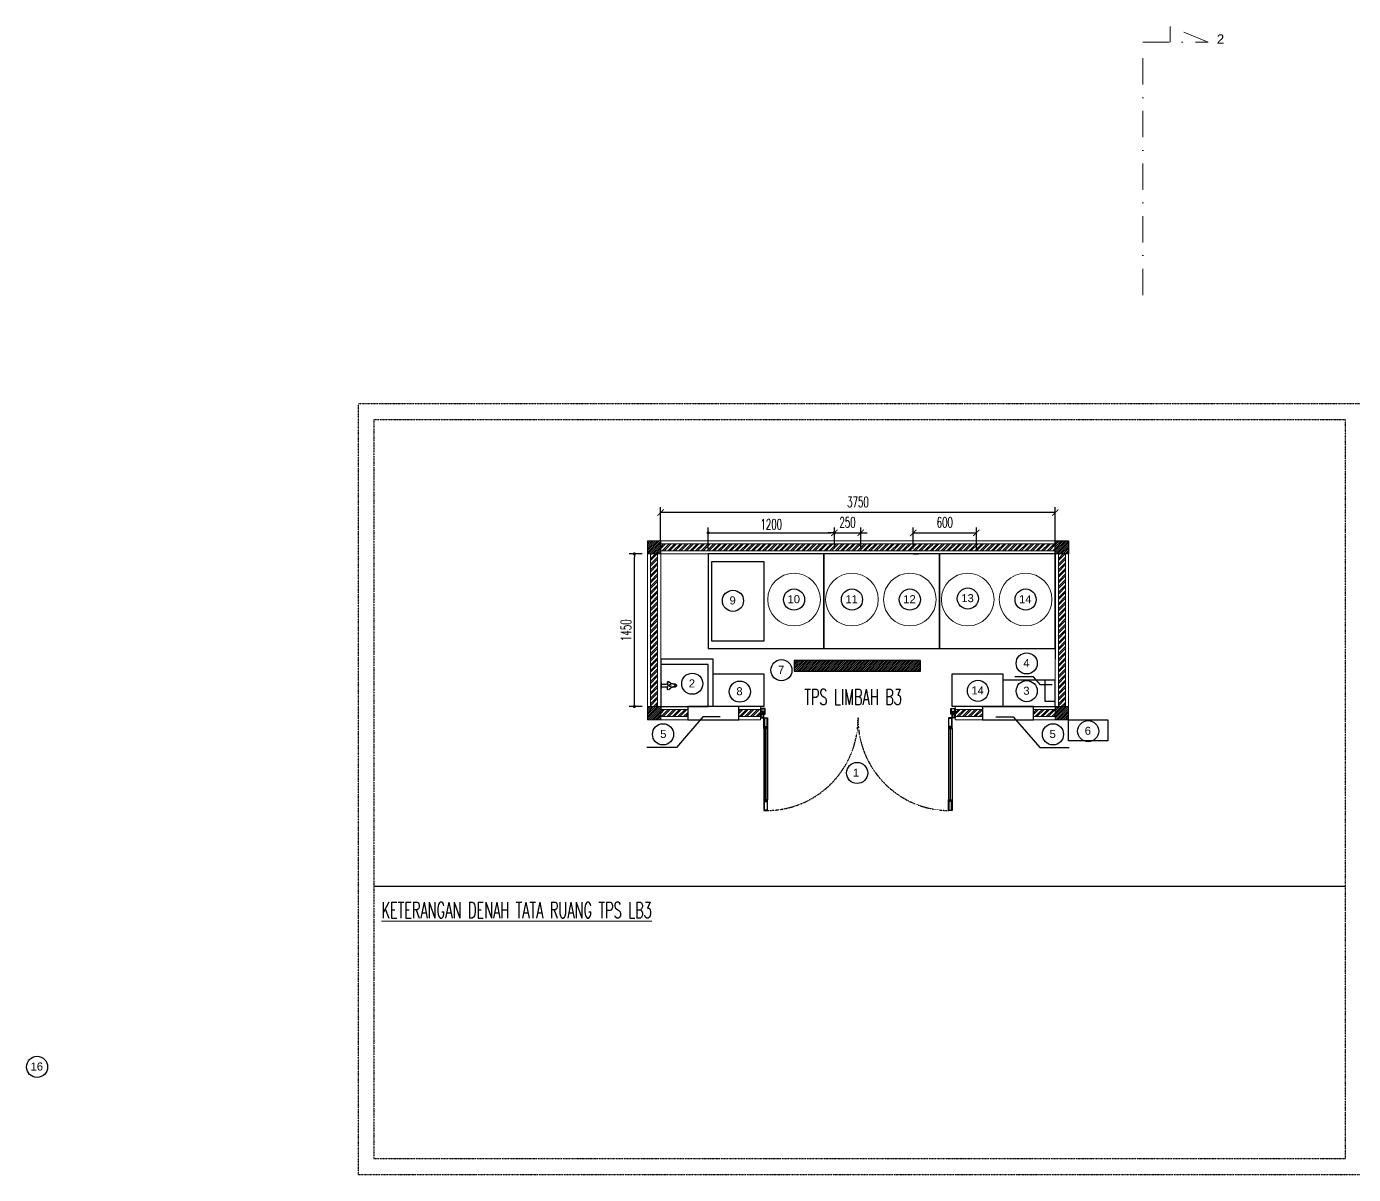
# Model space of a CAD drawing. Header units: millimetres. Extents: x 43312 to 271118, y 7927 to 51490.
# Drawn here: x 229828 to 242438, y 23054 to 33958 of the extents above; entities that cross this region are included whole.
import ezdxf

# ---------------------------------------------------------------- set-up
doc = ezdxf.new("R2010")
doc.units = ezdxf.units.MM
doc.header["$MEASUREMENT"] = 0
doc.linetypes.add('DASHDOT', pattern=[1, 0.5, -0.25, 0, -0.25])
doc.linetypes.add('HIDDEN', pattern=[0.375, 0.25, -0.125])
doc.layers.add('ALM', color=120, linetype='Continuous')
for name, color, linetype, lineweight in [('BENDA', 7, 'Continuous', 30), ('BIDANG', 7, 'Continuous', 13), ('inst ME', 7, 'Continuous', 13)]:
    doc.layers.add(name, color=color, linetype=linetype, lineweight=lineweight)
doc.styles.add('300', font='rs.shx', dxfattribs={"width": 0.6, "height": 100})
doc.styles.get("Standard").update_dxf_attribs({"font": 'arial.ttf'})
doc.dimstyles.new('300', dxfattribs={"dimtxt": 50, "dimasz": 30, "dimexe": 50, "dimexo": 50, "dimgap": 30, "dimtad": 2, "dimdec": 0, "dimzin": 0, "dimtxsty": '300', "dimblk": 'DOT', "dimcen": 0.2, "dimclrd": 1, "dimclre": 1, "dimclrt": 3, "dimadec": 0, "dimazin": 0, "dimtfac": 1, "dimtdec": 0, "dimtix": 1, "dimtmove": 0, "dimatfit": 3, "dimfxl": 1, "dimtolj": 1, "dimtzin": 0, "dimarcsym": 0})
pattern_1 = [(45, (253660.93, -46012.65), (-26.516504, 26.516504), []), (45, (253678.606, -46012.65), (-26.516504, 26.516504), [])]

# ---------------------------------------------------------------- blocks, each defined once
blk = doc.blocks.new('_ArchTick')
at = {"color": 0, "linetype": 'ByBlock', "const_width": 0.15}
blk.add_lwpolyline([(-0.5, -0.5), (0.5, 0.5)], dxfattribs=at)
blk = doc.blocks.new('*D153')
at = {"layer": 'Defpoints', "color": 0, "transparency": 16777216}
for p in [(235854, 29341), (235854, 28949), (239604, 28949)]:
    blk.add_point(p, dxfattribs=at)
at = {"layer": 'inst ME', "color": 1, "lineweight": -2, "transparency": 16777216}
for p, q in [((235854, 28999), (235854, 29391)), ((239604, 28999), (239604, 29391)), ((239604, 29341), (235854, 29341))]:
    blk.add_line(p, q, dxfattribs=at)
at = {"layer": 'inst ME', "color": 1, "lineweight": -2, "transparency": 16777216, "xscale": 60, "yscale": 60, "zscale": 60, "rotation": 180}
blk.add_blockref('_ArchTick', (235854, 29341), dxfattribs=at)
at = {"layer": 'inst ME', "color": 1, "lineweight": -2, "transparency": 16777216, "xscale": 60, "yscale": 60, "zscale": 60}
blk.add_blockref('_ArchTick', (239604, 29341), dxfattribs=at)
at = {"layer": 'inst ME', "color": 3, "transparency": 16777216, "insert": (237729, 29441), "char_height": 100, "attachment_point": 5, "style": '300'}
blk.add_mtext('\\A1;3750', dxfattribs=at)
blk = doc.blocks.new('*D150')
at = {"layer": 'Defpoints', "color": 0, "transparency": 16777216}
for p in [(238854, 29148), (238254, 28949), (238854, 28949)]:
    blk.add_point(p, dxfattribs=at)
at = {"layer": 'inst ME', "color": 1, "lineweight": -2, "transparency": 16777216}
for p, q in [((238254, 28999), (238254, 29198)), ((238254, 29148), (238854, 29148)), ((238854, 28999), (238854, 29198))]:
    blk.add_line(p, q, dxfattribs=at)
at = {"layer": 'inst ME', "color": 1, "lineweight": -2, "transparency": 16777216, "xscale": 60, "yscale": 60, "zscale": 60, "rotation": 180}
blk.add_blockref('_ArchTick', (238254, 29148), dxfattribs=at)
at = {"layer": 'inst ME', "color": 1, "lineweight": -2, "transparency": 16777216, "xscale": 60, "yscale": 60, "zscale": 60}
blk.add_blockref('_ArchTick', (238854, 29148), dxfattribs=at)
at = {"layer": 'inst ME', "color": 3, "transparency": 16777216, "insert": (238554, 29248), "char_height": 100, "attachment_point": 5, "style": '300'}
blk.add_mtext('\\A1;600', dxfattribs=at)
blk = doc.blocks.new('*D151')
at = {"layer": 'Defpoints', "color": 0, "transparency": 16777216}
for p in [(237755, 29148), (237505, 28949), (237755, 28949)]:
    blk.add_point(p, dxfattribs=at)
at = {"layer": 'inst ME', "color": 1, "lineweight": -2, "transparency": 16777216}
for p, q in [((237505, 29148), (237445, 29148)), ((237505, 28999), (237505, 29198)), ((237505, 29148), (237755, 29148)), ((237755, 28999), (237755, 29198)), ((237755, 29148), (237815, 29148))]:
    blk.add_line(p, q, dxfattribs=at)
at = {"layer": 'inst ME', "color": 1, "lineweight": -2, "transparency": 16777216, "xscale": 60, "yscale": 60, "zscale": 60}
blk.add_blockref('_ArchTick', (237505, 29148), dxfattribs=at)
at = {"layer": 'inst ME', "color": 1, "lineweight": -2, "transparency": 16777216, "xscale": 60, "yscale": 60, "zscale": 60, "rotation": 180}
blk.add_blockref('_ArchTick', (237755, 29148), dxfattribs=at)
at = {"layer": 'inst ME', "color": 3, "transparency": 16777216, "insert": (237630, 29248), "char_height": 100, "attachment_point": 5, "style": '300'}
blk.add_mtext('\\A1;250', dxfattribs=at)
blk = doc.blocks.new('_Dot')
at = {"color": 0, "lineweight": -2}
blk.add_line((-0.5, 0), (-1, 0), dxfattribs=at)
at = {"color": 0, "const_width": 0.5}
blk.add_lwpolyline([(-0.25, 0, 1), (0.25, 0, 1)], format="xyb", close=True, dxfattribs=at)
blk = doc.blocks.new('*D152')
at = {"color": 1, "lineweight": -2, "transparency": 16777216}
for p, q in [((236305, 28999), (236305, 29199)), ((236335, 29149), (237475, 29149)), ((237505, 28999), (237505, 29199))]:
    blk.add_line(p, q, dxfattribs=at)
at = {"layer": 'Defpoints', "color": 0, "transparency": 16777216}
for p in [(237505, 29149), (236305, 28949), (237505, 28949)]:
    blk.add_point(p, dxfattribs=at)
at = {"color": 1, "lineweight": -2, "transparency": 16777216, "xscale": 30, "yscale": 30, "zscale": 30, "rotation": 180}
blk.add_blockref('_Dot', (236305, 29149), dxfattribs=at)
at = {"color": 1, "lineweight": -2, "transparency": 16777216, "xscale": 30, "yscale": 30, "zscale": 30}
blk.add_blockref('_Dot', (237505, 29149), dxfattribs=at)
at = {"color": 3, "transparency": 16777216, "insert": (236905, 29229), "char_height": 100, "attachment_point": 5, "style": '300'}
blk.add_mtext('\\A1;1200', dxfattribs=at)
blk = doc.blocks.new('*D149')
at = {"color": 1, "lineweight": -2, "transparency": 16777216}
for p, q in [((235679, 28949), (235554, 28949)), ((235604, 27529), (235604, 28919)), ((235679, 27499), (235554, 27499))]:
    blk.add_line(p, q, dxfattribs=at)
at = {"layer": 'Defpoints', "color": 0, "transparency": 16777216}
for p in [(235604, 28949), (235729, 28949), (235729, 27499)]:
    blk.add_point(p, dxfattribs=at)
at = {"color": 1, "lineweight": -2, "transparency": 16777216, "xscale": 30, "yscale": 30, "zscale": 30}
for p, rotation in [((235604, 28949), 90), ((235604, 27499), 270)]:
    blk.add_blockref('_Dot', p, dxfattribs=dict(at, rotation=rotation))
at = {"color": 3, "transparency": 16777216, "insert": (235524, 28224), "char_height": 100, "attachment_point": 5, "rotation": 90, "style": '300'}
blk.add_mtext('\\A1;1450', dxfattribs=at)

msp = doc.modelspace()

# ---------------------------------------------------------------- hatches: boundary and pattern name
h = msp.add_hatch()
h.set_pattern_fill('ANSI31', color=2, scale=100)
h.paths.add_polyline_path([(238323.7, 27935.5), (237123.7, 27935.5), (237123.7, 27835.5), (238323.7, 27835.5)])
at = {"layer": 'inst ME'}
h = msp.add_hatch(dxfattribs=at)
h.set_pattern_fill('ANSI31', color=129, scale=100, angle=360)
h.set_pattern_definition([(45, (306340.747, -3133.415), (-8.8388348, 8.8388348), [])])
h.paths.add_polyline_path([(235854.4, 29073.6), (235729.4, 29073.6), (235729.4, 28948.6), (235854.4, 28948.6)])
h = msp.add_hatch(dxfattribs=at)
h.set_pattern_fill('ANSI32', color=129, scale=100, angle=360)
h.set_pattern_definition([(45, (173921.57, 918.937), (-26.516504, 26.516504), []), (45, (173939.247, 918.937), (-26.516504, 26.516504), [])])
h.paths.add_polyline_path([(239604.4, 29044.6), (235854.4, 29044.6), (235854.4, 28977.6), (239604.4, 28977.6)])
h = msp.add_hatch(dxfattribs=at)
h.set_pattern_fill('ANSI31', color=129, scale=100, angle=360)
h.set_pattern_definition([(45, (310215.747, -3133.415), (-8.8388348, 8.8388348), [])])
h.paths.add_polyline_path([(239729.4, 29073.6), (239604.4, 29073.6), (239604.4, 28948.6), (239729.4, 28948.6)])
h = msp.add_hatch(dxfattribs=at)
h.set_pattern_fill('ANSI32', color=129, scale=100, angle=360)
h.set_pattern_definition([(45, (306340.747, -3133.415), (-26.516504, 26.516504), []), (45, (306358.425, -3133.415), (-26.516504, 26.516504), [])])
h.paths.add_polyline_path([(235825.4, 28948.6), (235758.4, 28948.6), (235758.4, 27498.6), (235825.4, 27498.6)])
h = msp.add_hatch(dxfattribs=at)
h.set_pattern_fill('ANSI32', color=129, scale=100, angle=360)
h.set_pattern_definition([(45, (310215.747, -3133.415), (-26.516504, 26.516504), []), (45, (310233.425, -3133.415), (-26.516504, 26.516504), [])])
h.paths.add_polyline_path([(239700.4, 28948.6), (239633.4, 28948.6), (239633.4, 27498.6), (239700.4, 27498.6)])
h = msp.add_hatch(dxfattribs=at)
h.set_pattern_fill('ANSI31', color=129, scale=100, angle=360)
h.set_pattern_definition([(45, (306340.747, -4708.415), (-8.8388348, 8.8388348), [])])
h.paths.add_polyline_path([(235854.4, 27498.6), (235729.4, 27498.6), (235729.4, 27373.6), (235854.4, 27373.6)])
h = msp.add_hatch(dxfattribs=at)
h.set_pattern_fill('ANSI31', color=129, scale=100, angle=360)
h.set_pattern_definition([(45, (310215.747, -4708.415), (-8.8388348, 8.8388348), [])])
h.paths.add_polyline_path([(239729.4, 27498.6), (239604.4, 27498.6), (239604.4, 27373.6), (239729.4, 27373.6)])
h = msp.add_hatch(dxfattribs=at)
h.set_pattern_fill('ANSI32', color=129, scale=100, angle=360)
h.set_pattern_definition(pattern_1)
h.paths.add_polyline_path([(236596.6, 27469.6), (236596.6, 27402.6), (236804.3, 27402.6), (236804.3, 27469.6)])
h.paths.add_polyline_path([(236112.3, 27402.6), (236112.3, 27469.6), (235854.4, 27469.6), (235854.4, 27402.6)])
h = msp.add_hatch(dxfattribs=at)
h.set_pattern_fill('ANSI32', color=129, scale=100, angle=360)
h.set_pattern_definition(pattern_1)
h.paths.add_polyline_path([(239396.5, 27469.6), (239396.5, 27402.6), (239604.4, 27402.6), (239604.4, 27469.6)])
h.paths.add_polyline_path([(238912.3, 27402.6), (238912.3, 27469.6), (238654.3, 27469.6), (238654.3, 27402.6)])

# ---------------------------------------------------------------- linework, layer by layer
msp.add_line((239604.4, 28948.6), (239604.4, 27948.6))
at = {"linetype": 'DASHDOT'}
for points in [[(232977.9, 23054.3), (242512.9, 23054.3), (242512.9, 30373.4), (232977.9, 30373.4)], [(233127.9, 23204.3), (242362.9, 23204.3), (242362.9, 30223.4), (233127.9, 30223.4)]]:
    msp.add_lwpolyline(points, close=True, dxfattribs=at)
for points in [[(239604.4, 29073.6), (239729.4, 29073.6), (239729.4, 28948.6), (239604.4, 28948.6)], [(236304, 28048.6), (237404, 28048.6), (237404, 28948.6), (236304, 28948.6)], [(237404.4, 28048.6), (238504.4, 28048.6), (238504.4, 28948.6), (237404.4, 28948.6)], [(238504.4, 28048.6), (239604.4, 28048.6), (239604.4, 28948.6), (238504.4, 28948.6)], [(236336.5, 28873.6), (236336.5, 28123.6), (236836.5, 28123.6), (236836.5, 28873.6)], [(239604.4, 27748.6), (239504.6, 27748.6), (239504.6, 27548.3), (239604.4, 27548.3)], [(236112.3, 27373.6), (236596.6, 27373.6), (236596.6, 27498.6), (236112.3, 27498.6)], [(238912.3, 27373.6), (239396.5, 27373.6), (239396.5, 27498.6), (238912.3, 27498.6)], [(239729.4, 27373.6), (240103.5, 27373.6), (240103.5, 27173.9), (239729.4, 27173.9)]]:
    msp.add_lwpolyline(points, close=True)
for points in [[(238254.8, 28948.6), (238304.8, 28948.6)], [(236354.4, 27498.6), (236354.4, 27948.6), (235854.4, 27948.6), (235854.4, 27448.6)], [(236304.4, 27498.6), (236304.4, 27898.6), (235854.4, 27898.6)], [(237123.7, 27935.5), (237123.7, 27835.5), (238323.7, 27835.5), (238323.7, 27935.5), (237123.7, 27935.5)], [(236354.5, 27498.6), (236354.5, 27808.6), (236834.5, 27808.6), (236834.5, 27498.6), (236354.5, 27498.6)], [(238624.4, 27498.6), (238624.4, 27808.6), (239104.4, 27808.6), (239104.4, 27498.6), (238624.4, 27498.6)], [(238904.4, 27498.6), (239604.4, 27498.6), (239604.4, 27748.6), (239104.4, 27748.6), (239104.4, 27498.6)], [(235854.4, 27498.6), (236304.4, 27498.6)], [(233127.9, 25793), (242362.9, 25793)]]:
    msp.add_lwpolyline(points)
at = {"color": 96}
for points in [[(239574.9, 27703.7), (239464.5, 27703.7), (239397.9, 27781.6), (239220.9, 27781.6)], [(236420, 27401), (236254, 27401), (236003, 27109.3), (235724.1, 27109.3)], [(239038.9, 27401), (239204.8, 27401), (239455.9, 27109.3), (239734.7, 27109.3)]]:
    msp.add_lwpolyline(points, dxfattribs=at)
for centre in [(236541.1, 28503.3), (237122, 28514.8), (237672, 28514.8), (238222, 28514.8), (238773.2, 28524.5), (239322, 28514.8), (239332.6, 27908.3), (237001.7, 27843.6), (236154.1, 27715.2), (238868.8, 27647.9), (239333.1, 27645.2), (236606, 27640.4), (239916.7, 27264.9), (235876.5, 27234.7), (239582.3, 27234.7), (237721, 26868), (229928.1, 24075.9)]:
    msp.add_circle(centre, 100.4, dxfattribs=at)
at = {"layer": 'ALM'}
for p, q in [((236835.2, 27290.8), (236835.2, 26612.5)), ((236870.4, 27290.8), (236870.4, 26612.5)), ((238588.3, 27290.8), (238588.3, 26612.5)), ((238623.5, 27290.8), (238623.5, 26612.5))]:
    msp.add_line(p, q, dxfattribs=at)
for points in [[(236835.2, 27449.4), (236840, 27449.4), (236844, 27441.5), (236848.4, 27441.5), (236848.4, 27480.2), (236804.3, 27480.2), (236804.3, 27441.5), (236808.7, 27441.5), (236812.7, 27449.4), (236817.1, 27449.4), (236817.1, 27436.2), (236817.1, 27423), (236812.7, 27423), (236808.7, 27430.9), (236804.3, 27430.9), (236804.3, 27392.1), (236835.2, 27392.1)], [(236830.8, 27396.5), (236808.7, 27396.5), (236808.7, 27418.5), (236821.5, 27418.5), (236821.5, 27436.2), (236821.5, 27453.8), (236808.7, 27453.8), (236808.7, 27475.8), (236844, 27475.8), (236844, 27453.8), (236830.8, 27453.8)], [(236858.1, 27290.8), (236858.1, 27295.2), (236861.6, 27299.2), (236861.6, 27303.6), (236844, 27303.6), (236844, 27299.2), (236847.5, 27295.2), (236847.5, 27290.8), (236835.2, 27290.8), (236835.2, 27392.1), (236839.6, 27392.1), (236839.6, 27392.1), (236866, 27392.1), (236866, 27392.1), (236870.4, 27392.1), (236870.4, 27290.8)], [(236848.4, 27440.6), (236843.4, 27440.6), (236839.5, 27448.5), (236836.1, 27448.5), (236836.1, 27436.2), (236844, 27436.2), (236844, 27431.8), (236836.1, 27431.8), (236836.1, 27427.4), (236848.4, 27427.4)], [(236866, 27308), (236866, 27387.7), (236839.6, 27387.7), (236839.6, 27308)], [(238600.6, 27290.8), (238600.6, 27295.2), (238597.1, 27299.2), (238597.1, 27303.6), (238614.7, 27303.6), (238614.7, 27299.2), (238611.2, 27295.2), (238611.2, 27290.8), (238623.5, 27290.8), (238623.5, 27392.1), (238619.1, 27392.1), (238619.1, 27392.1), (238592.7, 27392.1), (238592.7, 27392.1), (238588.3, 27392.1), (238588.3, 27290.8)], [(238592.7, 27308), (238592.7, 27387.7), (238619.1, 27387.7), (238619.1, 27308)], [(238623.5, 27449.4), (238618.7, 27449.4), (238614.7, 27441.5), (238610.3, 27441.5), (238610.3, 27480.2), (238654.3, 27480.2), (238654.3, 27441.5), (238649.9, 27441.5), (238646, 27449.4), (238641.6, 27449.4), (238641.6, 27436.2), (238641.6, 27423), (238646, 27423), (238649.9, 27430.9), (238654.3, 27430.9), (238654.3, 27392.1), (238623.5, 27392.1)], [(238610.3, 27440.6), (238615.2, 27440.6), (238619.2, 27448.5), (238622.6, 27448.5), (238622.6, 27436.2), (238614.7, 27436.2), (238614.7, 27431.8), (238622.6, 27431.8), (238622.6, 27427.4), (238610.3, 27427.4)], [(238627.9, 27396.5), (238649.9, 27396.5), (238649.9, 27418.5), (238637.2, 27418.5), (238637.2, 27436.2), (238637.2, 27453.8), (238649.9, 27453.8), (238649.9, 27475.8), (238614.7, 27475.8), (238614.7, 27453.8), (238627.9, 27453.8)], [(236858.1, 26612.5), (236858.1, 26608.1), (236861.6, 26604.1), (236861.6, 26599.7), (236844, 26599.7), (236844, 26604.1), (236847.5, 26608.1), (236847.5, 26612.5), (236835.2, 26612.5), (236835.2, 26511.2), (236839.6, 26511.2), (236839.6, 26511.2), (236866, 26511.2), (236866, 26511.2), (236870.4, 26511.2), (236870.4, 26612.5)], [(238600.6, 26612.5), (238600.6, 26608.1), (238597.1, 26604.1), (238597.1, 26599.7), (238614.7, 26599.7), (238614.7, 26604.1), (238611.2, 26608.1), (238611.2, 26612.5), (238623.5, 26612.5), (238623.5, 26511.2), (238619.1, 26511.2), (238619.1, 26511.2), (238592.7, 26511.2), (238592.7, 26511.2), (238588.3, 26511.2), (238588.3, 26612.5)], [(236866, 26595.3), (236866, 26515.6), (236839.6, 26515.6), (236839.6, 26595.3)], [(238592.7, 26595.3), (238592.7, 26515.6), (238619.1, 26515.6), (238619.1, 26595.3)]]:
    msp.add_lwpolyline(points, close=True, dxfattribs=at)
at = {"layer": 'ALM', "color": 251}
for points in [[(236854.6, 27290.8), (236854.6, 27300.1), (236851, 27300.1), (236851, 27290.8), (236847.5, 27290.8), (236847.5, 27303.6), (236858.1, 27303.6), (236858.1, 27290.8)], [(236851, 26603.2), (236851, 27300.1), (236854.6, 27300.1), (236854.6, 26603.2)], [(238604.1, 27290.8), (238604.1, 27300.1), (238607.7, 27300.1), (238607.7, 27290.8), (238611.2, 27290.8), (238611.2, 27303.6), (238600.6, 27303.6), (238600.6, 27290.8)], [(238607.7, 26603.2), (238607.7, 27300.1), (238604.1, 27300.1), (238604.1, 26603.2)], [(236854.6, 26612.5), (236854.6, 26603.2), (236851, 26603.2), (236851, 26612.5), (236847.5, 26612.5), (236847.5, 26599.7), (236858.1, 26599.7), (236858.1, 26612.5)], [(238604.1, 26612.5), (238604.1, 26603.2), (238607.7, 26603.2), (238607.7, 26612.5), (238611.2, 26612.5), (238611.2, 26599.7), (238600.6, 26599.7), (238600.6, 26612.5)]]:
    msp.add_lwpolyline(points, close=True, dxfattribs=at)
at = {"layer": 'ALM', "color": 251, "linetype": 'HIDDEN', "ltscale": 0.35}
for centre, start, end in [((236858.9, 27381.6), 270.75602, 0.69443), ((238599.9, 27381.6), 179.30557, 269.24398)]:
    msp.add_arc(centre, 870.5, start, end, dxfattribs=at)
at = {"layer": 'BENDA'}
for p, q in [((235858.2, 27725.9), (235856, 27725.9)), ((235856, 27725.9), (235856, 27671.3)), ((235856, 27671.3), (235858.2, 27671.3)), ((235859.7, 27724.5), (235860.1, 27716.6)), ((235859.7, 27724.5), (235859.7, 27672.6)), ((235860.1, 27680.6), (235859.7, 27672.6)), ((235865.8, 27711.1), (235909.8, 27711.1)), ((235865.8, 27686), (235909.8, 27686))]:
    msp.add_line(p, q, dxfattribs=at)
for points in [[(235917.9, 27728), (235922.4, 27705.6)], [(235917.9, 27669.2), (235922.4, 27691.5)], [(235932.1, 27736.1), (235949.2, 27721.1)], [(235932.1, 27661), (235949.2, 27676.1)], [(235983, 27706.7), (235961.4, 27714)], [(235983, 27690.4), (235961.4, 27683.1)]]:
    msp.add_lwpolyline(points, dxfattribs=at)
for points in [[(235858.2, 27725.9), (235859, 27725.9), (235859.6, 27725.3), (235859.7, 27724.5)], [(235859.7, 27672.6), (235859.6, 27671.9), (235859, 27671.3), (235858.2, 27671.3)], [(235865.8, 27711.1), (235862.8, 27711.1), (235860.2, 27713.5), (235860.1, 27716.6)], [(235860.1, 27680.3), (235860.1, 27683.5), (235862.7, 27686), (235865.8, 27686)], [(235921, 27712.6), (235917.4, 27711.6), (235913.6, 27711.1), (235909.8, 27711.1)], [(235909.8, 27686), (235913.6, 27686), (235917.4, 27685.5), (235921, 27684.5)], [(235922.4, 27705.6), (235923.3, 27701), (235923.3, 27696.2), (235922.4, 27691.5)], [(235961.4, 27714), (235956.9, 27715.6), (235952.8, 27718), (235949.2, 27721.1)], [(235949.2, 27676.1), (235952.8, 27679.2), (235956.9, 27681.6), (235961.4, 27683.1)], [(235966, 27713.6), (235963, 27714.3), (235960, 27715), (235957, 27715.8)], [(235957, 27681.3), (235960, 27682.1), (235963, 27682.8), (235966, 27683.5)], [(235994.6, 27710.1), (235985, 27710.2), (235975.4, 27711.4), (235966, 27713.6)], [(235966, 27683.5), (235975.4, 27685.7), (235985, 27686.9), (235994.6, 27687.1)], [(235994.6, 27710.1), (236001, 27710), (236006.1, 27704.8), (236006, 27698.5)], [(236006, 27698.5), (236006, 27692.2), (236000.9, 27687.1), (235994.6, 27687.1)]]:
    msp.add_open_spline(points, degree=3, dxfattribs=at)
for points, knots in [([(235917.9, 27728), (235917, 27732.6), (235920, 27737.2), (235924.7, 27738.1), (235927.3, 27738.6), (235930.1, 27737.9), (235932.1, 27736.1)], [0, 0, 0, 0, 1, 1, 1, 2, 2, 2, 2]), ([(235932.1, 27661), (235928.5, 27657.9), (235923.1, 27658.2), (235919.9, 27661.8), (235918.1, 27663.8), (235917.4, 27666.5), (235917.9, 27669.2)], [0, 0, 0, 0, 1, 1, 1, 2, 2, 2, 2]), ([(235934.3, 27698.6), (235934.3, 27704.1), (235938.8, 27708.6), (235944.3, 27708.6), (235949.9, 27708.6), (235954.4, 27704.1), (235954.4, 27698.6), (235954.4, 27693), (235949.9, 27688.5), (235944.3, 27688.5), (235938.8, 27688.5), (235934.3, 27693), (235934.3, 27698.6), (235934.3, 27698.6), (235934.3, 27698.6), (235934.3, 27698.6)], [0, 0, 0, 0, 1, 1, 1, 2, 2, 2, 3, 3, 3, 4, 4, 4, 5, 5, 5, 5]), ([(235983, 27706.7), (235987.5, 27705.2), (235989.9, 27700.3), (235988.4, 27695.8), (235987.5, 27693.3), (235985.5, 27691.3), (235983, 27690.4)], [0, 0, 0, 0, 1, 1, 1, 2, 2, 2, 2])]:
    msp.add_open_spline(points, degree=3, knots=knots, dxfattribs=at)
at = {"layer": 'BIDANG'}
for p, q in [((235854.4, 27712), (235856, 27713.6)), ((235854.4, 27712), (235854.4, 27685.1)), ((235856, 27683.5), (235854.4, 27685.1)), ((235862.2, 27710.8), (235862.2, 27686.8))]:
    msp.add_line(p, q, dxfattribs=at)
at = {"layer": 'inst ME'}
for p, q in [((236804.3, 27498.6), (236804.3, 27373.6)), ((238654.3, 27498.6), (238654.3, 27373.6))]:
    msp.add_line(p, q, dxfattribs=at)
at = {"layer": 'inst ME', "color": 252, "linetype": 'DASHDOT', "ltscale": 500}
msp.add_lwpolyline([(240436, 31406.6), (240436, 33807.8), (241057.5, 33807.8), (240694.5, 33957.6), (240694.5, 33807.8)], dxfattribs=at)
at = {"layer": 'inst ME'}
for points in [[(236804.3, 27373.6), (235729.4, 27373.6), (235729.4, 29073.6), (239729.4, 29073.6), (239729.4, 27373.6), (238654.3, 27373.6)], [(235854.4, 29044.6), (239604.4, 29044.6)], [(235758.4, 27498.6), (235758.4, 28948.6)], [(235825.4, 27498.6), (235825.4, 28948.6)], [(235854.4, 28977.6), (239604.4, 28977.6)], [(236804.3, 27498.6), (235854.4, 27498.6), (235854.4, 28948.6), (239604.4, 28948.6), (239604.4, 27498.6), (238654.3, 27498.6)], [(237354, 28948.6), (237454, 28948.6)], [(238204.4, 28948.6), (238304.4, 28948.6)], [(238354.4, 28948.6), (239354.4, 28948.6)], [(239633.4, 28948.6), (239633.4, 27498.6)], [(239700.4, 28948.6), (239700.4, 27498.6)], [(236112.3, 27469.6), (235854.4, 27469.6)], [(236112.3, 27402.6), (235854.4, 27402.6)], [(236804.3, 27469.6), (236596.6, 27469.6)], [(236804.3, 27402.6), (236596.6, 27402.6)], [(238912.3, 27469.6), (238654.3, 27469.6)], [(238912.3, 27402.6), (238654.3, 27402.6)], [(239604.4, 27469.6), (239396.5, 27469.6)], [(239604.4, 27402.6), (239396.5, 27402.6)]]:
    msp.add_lwpolyline(points, dxfattribs=at)
for points in [[(235854.4, 28948.6), (235729.4, 28948.6), (235729.4, 29073.6), (235854.4, 29073.6)], [(239604.4, 28948.6), (239729.4, 28948.6), (239729.4, 29073.6), (239604.4, 29073.6)], [(235854.4, 27498.6), (235729.4, 27498.6), (235729.4, 27373.6), (235854.4, 27373.6)], [(239604.4, 27498.6), (239729.4, 27498.6), (239729.4, 27373.6), (239604.4, 27373.6)]]:
    msp.add_lwpolyline(points, close=True, dxfattribs=at)
at = {"layer": 'inst ME', "color": 5}
for centre in [(237121.6, 28514.8), (237672, 28514.8), (238222, 28514.8), (238772, 28514.8), (239322, 28514.8)]:
    msp.add_circle(centre, 250, dxfattribs=at)

# ---------------------------------------------------------------- texts
at = {"color": 96, "char_height": 76.07}
for s, insert, attachment_point in [('\\pxqc;9', (236399.8, 28545), 1), ('\\pxqc;10', (236980.6, 28556.6), 1), ('\\pxqc;11', (237530.6, 28556.6), 1), ('\\pxqc;12', (238080.6, 28556.6), 1), ('\\pxqc;13', (238631.8, 28566.2), 1), ('\\pxqc;14', (239180.6, 28556.6), 1), ('\\pxqc;7', (236860.4, 27885.4), 1), ('\\pxqc;4', (239191.2, 27950.1), 1), ('\\pxqc;2', (236012.7, 27756.9), 1), ('\\pxqc;8', (236464.7, 27682.1), 1), ('\\pxqc;14', (238727.4, 27689.7), 1), ('\\pxqc;3', (239191.7, 27686.9), 1), ('\\pxqc;5', (236017.9, 27276.5), 3), ('\\pxqc;5', (239440.9, 27276.5), 1), ('\\pxqc;6', (239775.3, 27306.7), 1), ('\\pxqc;1', (237572.7, 26909.4), 1), ('\\pxqc;16', (229786.8, 24117.6), 1)]:
    msp.add_mtext_dynamic_manual_height_columns(s, width=276.993, gutter_width=380.4, heights=[0], dxfattribs=dict(at, insert=insert, attachment_point=attachment_point))
at = {"layer": 'inst ME', "color": 3, "insert": (241174.4, 33838.8), "char_height": 90, "attachment_point": 5}
msp.add_mtext('\\A1;2', dxfattribs=at)
at = {"layer": 'inst ME', "color": 3, "char_height": 150, "attachment_point": 5, "style": '300'}
for s, insert, width in [('\\A1;TPS LIMBAH B3', (237682.7, 27589.5), 1174.888), ('\\A1;\\pxql;{\\LKETERANGAN DENAH TATA RUANG TPS LB3}', (235296.2, 25565.1), 4192.106)]:
    msp.add_mtext(s, dxfattribs=dict(at, insert=insert, width=width))

# ---------------------------------------------------------------- dimensions: what is measured, and where the dimension line sits
dim = msp.add_linear_dim(base=(237505.2, 29149.2), p1=(236304.9, 28948.6), p2=(237505.2, 28948.6), dimstyle='300')
dim.commit()
dim.dimension.update_dxf_attribs({"geometry": '*D152', "text_midpoint": (236905, 29229.2)})
dim = msp.add_linear_dim(base=(235603.8, 28948.6), p1=(235729.4, 27498.6), p2=(235729.4, 28948.6), angle=90, dimstyle='300')
dim.commit()
dim.dimension.update_dxf_attribs({"geometry": '*D149', "text_midpoint": (235523.8, 28223.6)})
at = {"layer": 'inst ME'}
for base, p1, p2, picture, middle in [((235854.4, 29341), (239604.4, 28948.6), (235854.4, 28948.6), '*D153', (237729.4, 29441)), ((237754.8, 29148.4), (237505.2, 28948.6), (237754.8, 28948.6), '*D151', (237630, 29248.4)), ((238854, 29148.4), (238254.4, 28948.6), (238854, 28948.6), '*D150', (238554.2, 29248.4))]:
    dim = msp.add_linear_dim(base=base, p1=p1, p2=p2, dimstyle='300', override={"dimtxt": 100, "dimasz": 60, "dimgap": 50, "dimblk": 'ArchTick', "dimazin": 2, "dimfxl": 1.5, "dimarcsym": 1}, dxfattribs=at)
    dim.commit()
    dim.dimension.update_dxf_attribs({"geometry": picture, "text_midpoint": middle})

doc.saveas('drawing.dxf')
